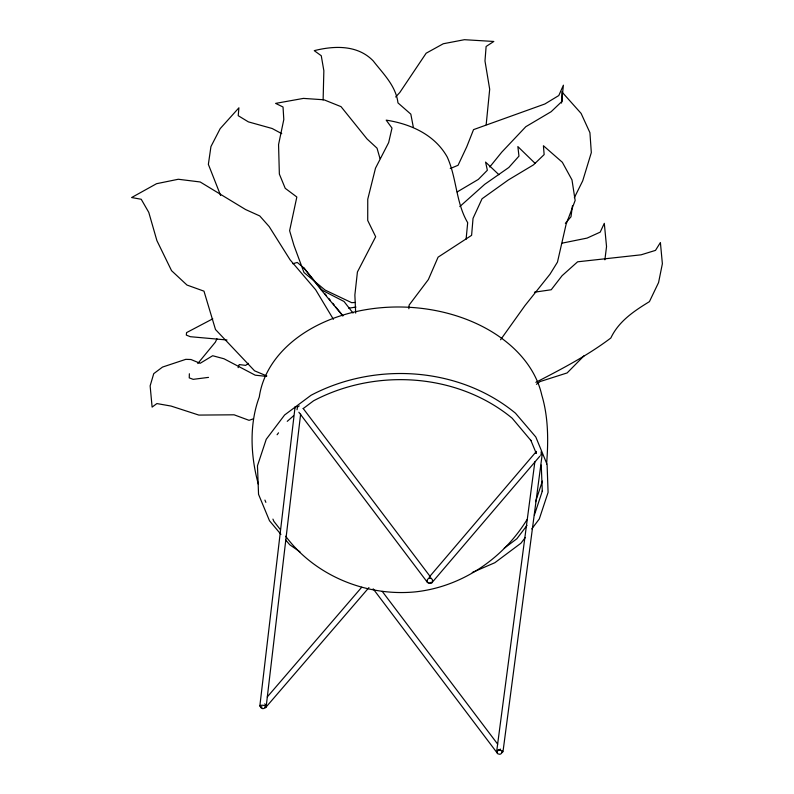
<?xml version="1.0" encoding="UTF-8"?>
<svg xmlns="http://www.w3.org/2000/svg" width="794" height="794" viewBox="0 0 794 794"><rect width="100%" height="100%" fill="white"/><g stroke="black" fill="none" stroke-linecap="round" stroke-linejoin="round"><path stroke-width="1.19" d="M189.359 373.756L189.25 377.884L193.2 379.343L208.514 377.378M323.118 100.034L323.853 70.716L321.262 55.739L314.245 50.657C334.393 45.605 357.677 44.782 373.21 60.9C383.224 73.822 395.888 85.792 397.973 102.892L410.826 114.147L413.366 127.397M408.86 308.757L409.138 305.045L428.373 279.548L438.08 257.167L471.606 235.332L473.035 218.35L482.047 198.768L508.368 179.94L533.449 164.884L544.148 154.592L543.404 145.719L562.341 162.284L571.978 179.871L575.154 200.445L566.102 224.305L557.467 262.129L549.994 274.208L524.923 305.65L500.567 339.772M535.702 453.295L536.019 451.935A3.523 2.997 40.5 0 1 536.446 451.379L429.296 576.98M486.176 124.678L489.69 89.256L484.985 60.969L486.117 46.479L493.808 41.467L464.421 39.7L443.29 43.749L426.16 53.208L399.819 92.471L395.68 96.987M561.527 103.081L563.403 85.186L558.787 95.548L544.873 103.984L473.542 129.62L466.733 146.83L458.049 165.291L450.248 168.546M259.856 705.876L295.04 407.173M264.521 707.295L266.169 706.65L300.628 414.101M604.889 259.827L606.537 246.567L604.303 223.332L600.204 232.136L587.103 238.091L562.301 243.113M534.868 461.78L496.766 750.707C498.027 749.149 505.371 751.174 501.689 752.325M572.434 205.825L570.985 216.812L565.348 223.293M502.969 751.849L542.242 454.069M502.443 751.293L501.6 753.228A2.581 1.906 -37.1 0 1 499.704 754.28L497.878 753.834A3.523 2.6 -37.1 0 1 497.183 752.146L498.027 750.211L500.597 749.139M546.59 463.984C548.436 441.196 548.456 417.227 541.776 395.084A142.553 102.376 1.7 0 0 396.901 306.99A142.553 102.376 1.7 0 0 259.291 396.97C249.008 424.572 250.656 456.173 258.318 484.142M466.098 239.252L467.686 222.687C455.855 202.649 456.798 178.193 447.25 157.043C434.705 134.633 410.587 123.924 386.172 120.132L391.998 128.072L388.653 142.592L375.502 168.169L367.751 199.234L367.721 220.474L375.671 236.741L357.419 271.985L354.868 295.001L355.682 313.094M535.573 501.689L542.391 481.104M534.372 515.088L542.431 490.752L542.312 491.317L541.24 465.016L541.319 465.572M238.101 367.672L239.212 364.575L245.693 365.369L248.413 363.334M216.951 338.79L215.382 342.145L197.775 363.533M260.343 705.777C260.382 711.444 269.414 707.514 264.72 703.881M574.35 197.676L582.717 180.833L591.322 152.607L589.922 132.677L581.109 113.413L561.844 91.846L562.152 101.225L551.155 111.696L525.807 126.703L501.739 152.18L489.719 167.028M277.086 434.735L278.535 432.829M287.249 421.336L293.542 415.808M527.008 519.643C502.91 558.857 461.562 586.816 415.52 591.858C366.481 596.691 315.287 575.948 285.671 536.238M527.018 525.37L516.854 538.769L504.259 548.178M525.291 537.488L520.953 543.205L494.851 562.718L472.271 572.464M531.791 528.913L539.305 518.939L548.088 492.399L547.096 464.421L535.811 436.998L515.475 413.198C459.101 366.709 374.927 361.498 311.02 395.283L284.599 414.994L266.248 439.261L257.464 465.79L258.546 494.334L269.494 520.745L280.937 534.382M431.906 582.717L539.86 456.183M267.26 696.963L361.746 587.203M265.553 707.672L368.932 587.59M584.255 355.583L567.134 372.932L540.128 381.547L536.446 384.296M459.805 206.579L484.707 184.327L508.825 167.484L518.958 156.13L517.867 146.592L535.156 163.405M303.229 408.563L313.58 400.791C375.641 367.979 457.384 373.041 512.13 418.18L531.057 440.66L530.799 440.204L536.287 453.443M430.537 582.717L431.152 582.28M457.195 191.93L478.355 179.404L487.357 170.253L485.571 162.085L498.91 174.71M212.782 318.811L186.56 332.617L186.322 335.088L190.282 336.696L226.995 339.991M535.861 382.361C561.646 369.002 587.61 355.573 610.834 338.006C618.804 321.153 634.078 311.049 649.432 301.631L658.573 282.545L662.375 263.737L660.4 242.537L655.497 250.388L641.115 254.814L577.605 261.812L562.073 275.707L551.225 289.75L534.441 292.202M299.239 405.873L297.462 407.143L297.035 409.734M253.276 418.855L249.058 420.334L234.101 414.805L198.857 415.083L171.057 406.062L156.884 403.57L152.111 407.104L150.135 385.874L153.738 373.656L162.512 367.076L185.816 359.335L190.977 359.513L200.138 363.315L212.663 355.732L224.017 358.779L255.231 375.185L266.218 376.366M292.807 263.737L297.254 262.437L303.874 267.925L322.602 290.862M348.705 308.201L355.98 307.05M428.949 578.161L431.122 578.449A2.581 2.203 40.5 0 1 432.522 580.106L432.333 582.161A3.523 2.997 40.5 0 1 430.666 583.411L427.47 582.439L298.862 412.235M355.365 302.454L351.692 302.683L325.103 290.068L303.973 272.501L293.939 245.356L289.612 230.707L296.837 197.001L285.225 188.317L279.359 174.075L278.555 144.617L283.805 119.517L283.031 107.001L275.607 103.389L303.447 98.396L323.942 99.786L341.023 106.644L367.007 138.91L377.041 148.19L380.018 158.631M297.452 406.528L295.507 406.746A2.581 0.873 6.7 0 0 295.13 407.441L295.428 407.709M429.187 583.124L427.877 582.687L426.954 580.761M431.281 578.231C428.919 576.93 425.773 580.225 427.47 582.439M266.834 375.969L254.566 370.818L215.492 329.52L203.979 291.16L186.977 285.046L171.554 270.675L156.894 240.602L148.776 212.375L141.223 199.264L131.625 197.537L156.557 183.702L178.303 179.255L200.187 181.975L245.584 209.537L259.767 215.948L269.176 226.578L290.147 259.896L315.625 289.711L333.391 319.297M303.874 267.925L320.905 289.562L344.02 301.482L353.002 313.034M281.751 133.66L272.144 128.499L248.363 121.869L238.22 115.696L238.915 107.805L220.176 128.648L210.946 146.562L208.365 164.368L220.643 195.513M299.943 551.82L289.731 544.744L285.731 540.039M320.905 289.562L342.829 315.933M324.945 293.73L326.503 295.636M328.845 298.504L330.403 300.42M332.746 303.288L334.304 305.194M335.862 307.109L342.889 315.704M280.451 529.727L273.861 521.33L272.928 519.107M303.139 408.414L430.259 576.643M382.271 591.421L497.679 744.157M373.14 588.811L497.481 753.367M264.928 500.081L265.871 502.354M266.169 706.65L264.65 705.618A3.523 1.201 6.7 0 0 262.268 705.221L260.323 705.439A2.581 0.873 6.7 0 0 259.946 706.134L261.375 706.908A3.523 1.201 6.7 0 0 262.129 707.097M540.654 455.25A3.523 2.997 40.5 0 0 541.091 454.684L541.28 452.63A2.581 2.203 40.5 0 0 540.962 451.975"/></g></svg>
